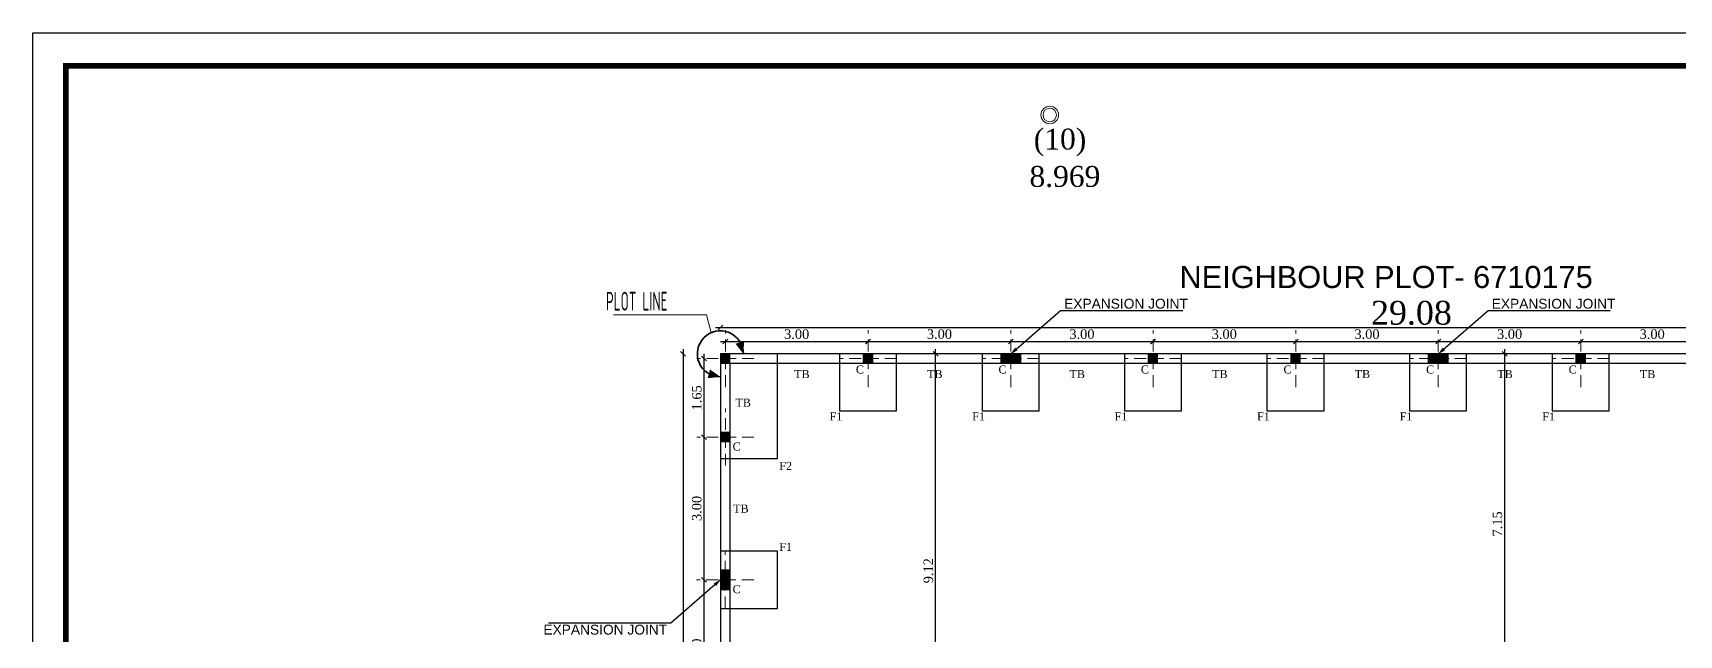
# Model space of a CAD drawing. Header units: metres. Extents: x 503482 to 1007323, y 2781056 to 5562345.
# Drawn here: x 504007.76 to 504042.39, y 2781101.87 to 2781114.53 of the extents above; entities that cross this region are included whole.
import ezdxf
from ezdxf.enums import TextEntityAlignment as Align

# ---------------------------------------------------------------- set-up
doc = ezdxf.new("R2010")
doc.units = ezdxf.units.M
doc.header["$LTSCALE"] = 10
doc.header["$MEASUREMENT"] = 0
doc.header["$PDMODE"] = 3
doc.linetypes.add('DASHED2', pattern=[0.375, 0.25, -0.125])
doc.layers.get('0').update_dxf_attribs({"linetype": 'CONTINUOUS'})
doc.layers.get('DEFPOINTS').update_dxf_attribs({"linetype": 'CONTINUOUS'})
for name, color, linetype, lineweight in [('01 wall', 4, 'CONTINUOUS', 35), ('01_WALLS', 7, 'CONTINUOUS', 25), ('dim 11', 3, 'CONTINUOUS', 0), ('SITE', 9, 'CONTINUOUS', 18), ('TEXT', 254, 'CONTINUOUS', 13), ('WALL', 7, 'CONTINUOUS', 30)]:
    doc.layers.add(name, color=color, linetype=linetype, lineweight=lineweight)
for name, color, linetype in [('07 TEXT', 3, 'CONTINUOUS'), ('COL', 3, 'CONTINUOUS'), ('column', 3, 'CONTINUOUS'), ('M.TITLE BLOCK', 7, 'CONTINUOUS'), ('W', 7, 'CONTINUOUS')]:
    doc.layers.add(name, color=color, linetype=linetype)
doc.styles.add('AREAL', font='times.ttf')
doc.styles.add('ARIEL', font='arial.ttf', dxfattribs={"width": 0.75})
doc.styles.add('Hand', font='archquik.shx', dxfattribs={"width": 0.7})
doc.styles.add('SANSSERIFBOLD', font='sanss___.ttf', dxfattribs={"height": 18})
doc.dimstyles.new('bdc-1-100-A', dxfattribs={"dimtxt": 0.2, "dimasz": 0.1, "dimexe": 0, "dimexo": 0, "dimgap": 0.05, "dimtad": 1, "dimzin": 7, "dimdsep": 46, "dimtxsty": 'AREAL', "dimblk": 'OBLIQUE', "dimcen": 0.001, "dimdle": 0.1, "dimse1": 1, "dimse2": 1, "dimclrd": 15, "dimclre": 8, "dimclrt": 3, "dimadec": 0, "dimazin": 0, "dimtfac": 1, "dimtix": 1, "dimtmove": 2, "dimatfit": 3, "dimldrblk": 'OBLIQUE', "dimfxl": 0.1, "dimtolj": 1, "dimtzin": 0, "dimlwe": 5, "dimarcsym": 0})

# ---------------------------------------------------------------- blocks, each defined once
blk = doc.blocks.new('_Oblique')
at = {"color": 0, "linetype": 'ByBlock', "lineweight": -2}
blk.add_line((-0.5, -0.5), (0.5, 0.5), dxfattribs=at)
blk = doc.blocks.new('*D1329')
at = {"layer": '01_WALLS', "color": 15, "lineweight": -2, "ltscale": 0.04, "transparency": 16777216}
blk.add_line((504022.119, 2781108.335), (504051.399, 2781108.335), dxfattribs=at)
at = {"layer": 'DEFPOINTS', "color": 0, "ltscale": 0.04, "transparency": 16777216}
for p in [(504051.299, 2781108.335), (504022.219, 2781107.782), (504051.299, 2781107.782)]:
    blk.add_point(p, dxfattribs=at)
at = {"layer": '01_WALLS', "color": 15, "lineweight": -2, "ltscale": 0.04, "transparency": 16777216, "xscale": 0.1, "yscale": 0.1, "zscale": 0.1, "rotation": 180}
blk.add_blockref('_Oblique', (504022.219, 2781108.335), dxfattribs=at)
at = {"layer": '01_WALLS', "color": 15, "lineweight": -2, "ltscale": 0.04, "transparency": 16777216, "xscale": 0.1, "yscale": 0.1, "zscale": 0.1}
blk.add_blockref('_Oblique', (504051.299, 2781108.335), dxfattribs=at)
at = {"layer": '01_WALLS', "color": 3, "ltscale": 0.04, "transparency": 16777216, "insert": (504036.759, 2781108.64), "char_height": 0.2, "attachment_point": 5, "style": 'AREAL'}
blk.add_mtext('\\A1;{\\H2.5x;29.08}', dxfattribs=at)
blk = doc.blocks.new('*D1332')
at = {"layer": '01_WALLS', "color": 15, "lineweight": -2, "ltscale": 0.04, "transparency": 16777216}
blk.add_line((504021.433, 2781107.882), (504021.433, 2781069.832), dxfattribs=at)
at = {"layer": 'DEFPOINTS', "color": 0, "ltscale": 0.04, "transparency": 16777216}
for p in [(504022.219, 2781107.782), (504021.433, 2781069.932), (504022.219, 2781069.932)]:
    blk.add_point(p, dxfattribs=at)
at = {"layer": '01_WALLS', "color": 15, "lineweight": -2, "ltscale": 0.04, "transparency": 16777216, "xscale": 0.1, "yscale": 0.1, "zscale": 0.1}
for p, rotation in [((504021.433, 2781107.782), 90), ((504021.433, 2781069.932), 270)]:
    blk.add_blockref('_Oblique', p, dxfattribs=dict(at, rotation=rotation))
at = {"layer": '01_WALLS', "color": 3, "ltscale": 0.04, "transparency": 16777216, "insert": (504021.128, 2781088.857), "char_height": 0.2, "attachment_point": 5, "rotation": 90, "style": 'AREAL'}
blk.add_mtext('\\A1;{\\H2.5x;37.85}', dxfattribs=at)
blk = doc.blocks.new('EEEEEEEEEEEEEE')
at = {"layer": '01 wall'}
blk.add_arc((503540.056, 2781175.872), 0.484, 0, 270.0001, dxfattribs=at)
at = {"layer": 'SITE', "color": 4, "ltscale": 24}
blk.add_lwpolyline([(503539.861, 2781176.316), (503539.765, 2781176.694), (503537.808, 2781176.694)], dxfattribs=at)
for points in [[(503540.54, 2781175.872, 0, 0.19, 0), (503540.467, 2781176.111, 0, 0, 0)], [(503540.056, 2781175.388, 0, 0.19, 0), (503539.814, 2781175.452, 0, 0, 0)]]:
    blk.add_lwpolyline(points, format="xyseb", dxfattribs=at)
at = {"layer": 'TEXT', "color": 3, "style": 'Hand', "width": 0.6}
blk.add_text('PLOT LINE ', height=0.3937, dxfattribs=at).set_placement((503537.647, 2781176.781))
blk = doc.blocks.new('UTJYUJ')
at = {"layer": 'column', "color": 1}
blk.add_line((506692.039, 2816108.977), (506693.088, 2816109.886, 0.057), dxfattribs=at)
blk.add_lwpolyline([(506692.039, 2816108.977, 0, 0.0776, 0), (506692.157, 2816109.079, 0.0776, 0.0776, 0)], format="xyseb", dxfattribs=at)
at = {"layer": 'W', "color": 1}
blk.add_line((506693.088, 2816109.886, 0.057), (506695.659, 2816109.886, 0.057), dxfattribs=at)
blk = doc.blocks.new('*D1391')
at = {"layer": '01_WALLS', "color": 15, "lineweight": -2, "ltscale": 0.04, "transparency": 16777216}
blk.add_line((504021.875, 2781099.932), (504021.875, 2781103.132), dxfattribs=at)
at = {"layer": 'DEFPOINTS', "color": 0, "ltscale": 0.04, "transparency": 16777216}
for p in [(504021.875, 2781103.032), (504021.938, 2781103.032), (504022.22, 2781100.032)]:
    blk.add_point(p, dxfattribs=at)
at = {"layer": '01_WALLS', "color": 15, "lineweight": -2, "ltscale": 0.04, "transparency": 16777216, "xscale": 0.1, "yscale": 0.1, "zscale": 0.1}
for p, rotation in [((504021.875, 2781103.032), 90), ((504021.875, 2781100.032), 270)]:
    blk.add_blockref('_Oblique', p, dxfattribs=dict(at, rotation=rotation))
at = {"layer": '01_WALLS', "color": 3, "ltscale": 0.04, "transparency": 16777216, "insert": (504021.723, 2781101.532), "char_height": 0.2, "attachment_point": 5, "rotation": 90, "style": 'AREAL'}
blk.add_mtext('\\A1;3.00', dxfattribs=at)
blk = doc.blocks.new('*D1392')
at = {"layer": '01_WALLS', "color": 15, "lineweight": -2, "ltscale": 0.04, "transparency": 16777216}
blk.add_line((504021.875, 2781102.932), (504021.875, 2781106.132), dxfattribs=at)
at = {"layer": 'DEFPOINTS', "color": 0, "ltscale": 0.04, "transparency": 16777216}
for p in [(504021.875, 2781106.032), (504022.084, 2781106.032), (504022.084, 2781103.032)]:
    blk.add_point(p, dxfattribs=at)
at = {"layer": '01_WALLS', "color": 15, "lineweight": -2, "ltscale": 0.04, "transparency": 16777216, "xscale": 0.1, "yscale": 0.1, "zscale": 0.1}
for p, rotation in [((504021.875, 2781106.032), 90), ((504021.875, 2781103.032), 270)]:
    blk.add_blockref('_Oblique', p, dxfattribs=dict(at, rotation=rotation))
at = {"layer": '01_WALLS', "color": 3, "ltscale": 0.04, "transparency": 16777216, "insert": (504021.723, 2781104.532), "char_height": 0.2, "attachment_point": 5, "rotation": 90, "style": 'AREAL'}
blk.add_mtext('\\A1;3.00', dxfattribs=at)
blk = doc.blocks.new('*D1351')
at = {"layer": '01_WALLS', "color": 15, "lineweight": -2, "ltscale": 0.04, "transparency": 16777216}
blk.add_line((504025.228, 2781108.042), (504028.428, 2781108.042), dxfattribs=at)
at = {"layer": 'DEFPOINTS', "color": 0, "ltscale": 0.04, "transparency": 16777216}
for p in [(504028.328, 2781108.042), (504025.328, 2781107.779), (504028.328, 2781107.779)]:
    blk.add_point(p, dxfattribs=at)
at = {"layer": '01_WALLS', "color": 15, "lineweight": -2, "ltscale": 0.04, "transparency": 16777216, "xscale": 0.1, "yscale": 0.1, "zscale": 0.1, "rotation": 180}
blk.add_blockref('_Oblique', (504025.328, 2781108.042), dxfattribs=at)
at = {"layer": '01_WALLS', "color": 15, "lineweight": -2, "ltscale": 0.04, "transparency": 16777216, "xscale": 0.1, "yscale": 0.1, "zscale": 0.1}
blk.add_blockref('_Oblique', (504028.328, 2781108.042), dxfattribs=at)
at = {"layer": '01_WALLS', "color": 3, "ltscale": 0.04, "transparency": 16777216, "insert": (504026.828, 2781108.194), "char_height": 0.2, "attachment_point": 5, "style": 'AREAL'}
blk.add_mtext('\\A1;3.00', dxfattribs=at)
blk = doc.blocks.new('*D1352')
at = {"layer": '01_WALLS', "color": 15, "lineweight": -2, "ltscale": 0.04, "transparency": 16777216}
blk.add_line((504028.228, 2781108.042), (504031.424, 2781108.042), dxfattribs=at)
at = {"layer": 'DEFPOINTS', "color": 0, "ltscale": 0.04, "transparency": 16777216}
for p in [(504031.324, 2781108.042), (504028.328, 2781107.781), (504031.324, 2781107.779)]:
    blk.add_point(p, dxfattribs=at)
at = {"layer": '01_WALLS', "color": 15, "lineweight": -2, "ltscale": 0.04, "transparency": 16777216, "xscale": 0.1, "yscale": 0.1, "zscale": 0.1, "rotation": 180}
blk.add_blockref('_Oblique', (504028.328, 2781108.042), dxfattribs=at)
at = {"layer": '01_WALLS', "color": 15, "lineweight": -2, "ltscale": 0.04, "transparency": 16777216, "xscale": 0.1, "yscale": 0.1, "zscale": 0.1}
blk.add_blockref('_Oblique', (504031.324, 2781108.042), dxfattribs=at)
at = {"layer": '01_WALLS', "color": 3, "ltscale": 0.04, "transparency": 16777216, "insert": (504029.826, 2781108.194), "char_height": 0.2, "attachment_point": 5, "style": 'AREAL'}
blk.add_mtext('\\A1;3.00', dxfattribs=at)
blk = doc.blocks.new('*D1353')
at = {"layer": '01_WALLS', "color": 15, "lineweight": -2, "ltscale": 0.04, "transparency": 16777216}
blk.add_line((504031.219, 2781108.042), (504034.424, 2781108.042), dxfattribs=at)
at = {"layer": 'DEFPOINTS', "color": 0, "ltscale": 0.04, "transparency": 16777216}
for p in [(504034.324, 2781108.042), (504031.319, 2781107.782), (504034.324, 2781107.782)]:
    blk.add_point(p, dxfattribs=at)
at = {"layer": '01_WALLS', "color": 15, "lineweight": -2, "ltscale": 0.04, "transparency": 16777216, "xscale": 0.1, "yscale": 0.1, "zscale": 0.1, "rotation": 180}
blk.add_blockref('_Oblique', (504031.319, 2781108.042), dxfattribs=at)
at = {"layer": '01_WALLS', "color": 15, "lineweight": -2, "ltscale": 0.04, "transparency": 16777216, "xscale": 0.1, "yscale": 0.1, "zscale": 0.1}
blk.add_blockref('_Oblique', (504034.324, 2781108.042), dxfattribs=at)
at = {"layer": '01_WALLS', "color": 3, "ltscale": 0.04, "transparency": 16777216, "insert": (504032.821, 2781108.194), "char_height": 0.2, "attachment_point": 5, "style": 'AREAL'}
blk.add_mtext('\\A1;3.00', dxfattribs=at)
blk = doc.blocks.new('*D1354')
at = {"layer": '01_WALLS', "color": 15, "lineweight": -2, "ltscale": 0.04, "transparency": 16777216}
blk.add_line((504034.224, 2781108.042), (504037.424, 2781108.042), dxfattribs=at)
at = {"layer": 'DEFPOINTS', "color": 0, "ltscale": 0.04, "transparency": 16777216}
for p in [(504037.324, 2781108.042), (504034.324, 2781107.779), (504037.324, 2781107.082)]:
    blk.add_point(p, dxfattribs=at)
at = {"layer": '01_WALLS', "color": 15, "lineweight": -2, "ltscale": 0.04, "transparency": 16777216, "xscale": 0.1, "yscale": 0.1, "zscale": 0.1, "rotation": 180}
blk.add_blockref('_Oblique', (504034.324, 2781108.042), dxfattribs=at)
at = {"layer": '01_WALLS', "color": 15, "lineweight": -2, "ltscale": 0.04, "transparency": 16777216, "xscale": 0.1, "yscale": 0.1, "zscale": 0.1}
blk.add_blockref('_Oblique', (504037.324, 2781108.042), dxfattribs=at)
at = {"layer": '01_WALLS', "color": 3, "ltscale": 0.04, "transparency": 16777216, "insert": (504035.824, 2781108.194), "char_height": 0.2, "attachment_point": 5, "style": 'AREAL'}
blk.add_mtext('\\A1;3.00', dxfattribs=at)
blk = doc.blocks.new('*D1355')
at = {"layer": '01_WALLS', "color": 15, "lineweight": -2, "ltscale": 0.04, "transparency": 16777216}
blk.add_line((504037.224, 2781108.042), (504040.424, 2781108.042), dxfattribs=at)
at = {"layer": 'DEFPOINTS', "color": 0, "ltscale": 0.04, "transparency": 16777216}
for p in [(504040.324, 2781108.042), (504037.324, 2781107.082), (504040.324, 2781107.082)]:
    blk.add_point(p, dxfattribs=at)
at = {"layer": '01_WALLS', "color": 15, "lineweight": -2, "ltscale": 0.04, "transparency": 16777216, "xscale": 0.1, "yscale": 0.1, "zscale": 0.1, "rotation": 180}
blk.add_blockref('_Oblique', (504037.324, 2781108.042), dxfattribs=at)
at = {"layer": '01_WALLS', "color": 15, "lineweight": -2, "ltscale": 0.04, "transparency": 16777216, "xscale": 0.1, "yscale": 0.1, "zscale": 0.1}
blk.add_blockref('_Oblique', (504040.324, 2781108.042), dxfattribs=at)
at = {"layer": '01_WALLS', "color": 3, "ltscale": 0.04, "transparency": 16777216, "insert": (504038.824, 2781108.194), "char_height": 0.2, "attachment_point": 5, "style": 'AREAL'}
blk.add_mtext('\\A1;3.00', dxfattribs=at)
blk = doc.blocks.new('*D1356')
at = {"layer": '01_WALLS', "color": 15, "lineweight": -2, "ltscale": 0.04, "transparency": 16777216}
blk.add_line((504040.224, 2781108.042), (504043.424, 2781108.042), dxfattribs=at)
at = {"layer": 'DEFPOINTS', "color": 0, "ltscale": 0.04, "transparency": 16777216}
for p in [(504043.324, 2781108.042), (504040.324, 2781107.082), (504043.324, 2781107.082)]:
    blk.add_point(p, dxfattribs=at)
at = {"layer": '01_WALLS', "color": 15, "lineweight": -2, "ltscale": 0.04, "transparency": 16777216, "xscale": 0.1, "yscale": 0.1, "zscale": 0.1, "rotation": 180}
blk.add_blockref('_Oblique', (504040.324, 2781108.042), dxfattribs=at)
at = {"layer": '01_WALLS', "color": 15, "lineweight": -2, "ltscale": 0.04, "transparency": 16777216, "xscale": 0.1, "yscale": 0.1, "zscale": 0.1}
blk.add_blockref('_Oblique', (504043.324, 2781108.042), dxfattribs=at)
at = {"layer": '01_WALLS', "color": 3, "ltscale": 0.04, "transparency": 16777216, "insert": (504041.824, 2781108.194), "char_height": 0.2, "attachment_point": 5, "style": 'AREAL'}
blk.add_mtext('\\A1;3.00', dxfattribs=at)
blk = doc.blocks.new('*D1359')
at = {"layer": '01_WALLS', "color": 15, "lineweight": -2, "ltscale": 0.04, "transparency": 16777216}
blk.add_line((504022.224, 2781108.042), (504025.424, 2781108.042), dxfattribs=at)
at = {"layer": 'DEFPOINTS', "color": 0, "ltscale": 0.04, "transparency": 16777216}
for p in [(504025.324, 2781108.042), (504022.324, 2781107.779), (504025.324, 2781107.779)]:
    blk.add_point(p, dxfattribs=at)
at = {"layer": '01_WALLS', "color": 15, "lineweight": -2, "ltscale": 0.04, "transparency": 16777216, "xscale": 0.1, "yscale": 0.1, "zscale": 0.1, "rotation": 180}
blk.add_blockref('_Oblique', (504022.324, 2781108.042), dxfattribs=at)
at = {"layer": '01_WALLS', "color": 15, "lineweight": -2, "ltscale": 0.04, "transparency": 16777216, "xscale": 0.1, "yscale": 0.1, "zscale": 0.1}
blk.add_blockref('_Oblique', (504025.324, 2781108.042), dxfattribs=at)
at = {"layer": '01_WALLS', "color": 3, "ltscale": 0.04, "transparency": 16777216, "insert": (504023.824, 2781108.194), "char_height": 0.2, "attachment_point": 5, "style": 'AREAL'}
blk.add_mtext('\\A1;3.00', dxfattribs=at)
blk = doc.blocks.new('*D1369')
at = {"layer": '01_WALLS', "color": 15, "lineweight": -2, "ltscale": 0.04, "transparency": 16777216}
blk.add_line((504021.875, 2781105.932), (504021.875, 2781107.782), dxfattribs=at)
at = {"layer": 'DEFPOINTS', "color": 0, "ltscale": 0.04, "transparency": 16777216}
for p in [(504021.875, 2781107.682), (504022.7, 2781107.682), (504022.7, 2781106.032)]:
    blk.add_point(p, dxfattribs=at)
at = {"layer": '01_WALLS', "color": 15, "lineweight": -2, "ltscale": 0.04, "transparency": 16777216, "xscale": 0.1, "yscale": 0.1, "zscale": 0.1}
for p, rotation in [((504021.875, 2781107.682), 90), ((504021.875, 2781106.032), 270)]:
    blk.add_blockref('_Oblique', p, dxfattribs=dict(at, rotation=rotation))
at = {"layer": '01_WALLS', "color": 3, "ltscale": 0.04, "transparency": 16777216, "insert": (504021.723, 2781106.857), "char_height": 0.2, "attachment_point": 5, "rotation": 90, "style": 'AREAL'}
blk.add_mtext('\\A1;1.65', dxfattribs=at)
blk = doc.blocks.new('*D1375')
at = {"layer": '01_WALLS', "color": 15, "lineweight": -2, "ltscale": 0.04, "transparency": 16777216}
blk.add_line((504038.72, 2781107.882), (504038.72, 2781100.533), dxfattribs=at)
at = {"layer": 'DEFPOINTS', "color": 0, "ltscale": 0.04, "transparency": 16777216}
for p in [(504038.298, 2781107.782), (504038.691, 2781100.633), (504038.72, 2781100.633)]:
    blk.add_point(p, dxfattribs=at)
at = {"layer": '01_WALLS', "color": 15, "lineweight": -2, "ltscale": 0.04, "transparency": 16777216, "xscale": 0.1, "yscale": 0.1, "zscale": 0.1}
for p, rotation in [((504038.72, 2781107.782), 90), ((504038.72, 2781100.633), 270)]:
    blk.add_blockref('_Oblique', p, dxfattribs=dict(at, rotation=rotation))
at = {"layer": '01_WALLS', "color": 3, "ltscale": 0.04, "transparency": 16777216, "insert": (504038.568, 2781104.207), "char_height": 0.2, "attachment_point": 5, "rotation": 90, "style": 'AREAL'}
blk.add_mtext('\\A1;7.15', dxfattribs=at)
blk = doc.blocks.new('*D1378')
at = {"layer": '01_WALLS', "color": 15, "lineweight": -2, "ltscale": 0.04, "transparency": 16777216}
blk.add_line((504026.748, 2781098.563), (504026.748, 2781107.882), dxfattribs=at)
at = {"layer": 'DEFPOINTS', "color": 0, "ltscale": 0.04, "transparency": 16777216}
for p in [(504026.748, 2781107.782), (504026.771, 2781107.782), (504026.771, 2781098.663)]:
    blk.add_point(p, dxfattribs=at)
at = {"layer": '01_WALLS', "color": 15, "lineweight": -2, "ltscale": 0.04, "transparency": 16777216, "xscale": 0.1, "yscale": 0.1, "zscale": 0.1}
for p, rotation in [((504026.748, 2781107.782), 90), ((504026.748, 2781098.663), 270)]:
    blk.add_blockref('_Oblique', p, dxfattribs=dict(at, rotation=rotation))
at = {"layer": '01_WALLS', "color": 3, "ltscale": 0.04, "transparency": 16777216, "insert": (504026.596, 2781103.222), "char_height": 0.2, "attachment_point": 5, "rotation": 90, "style": 'AREAL'}
blk.add_mtext('\\A1;9.12', dxfattribs=at)

msp = doc.modelspace()

# ---------------------------------------------------------------- hatches: boundary and pattern name
at = {"layer": '01 wall'}
h = msp.add_hatch(color=2, dxfattribs=at)
h.dxf.hatch_style = 1
h.paths.add_polyline_path([(504022.22, 2781107.582), (504022.22, 2781107.782), (504022.42, 2781107.782), (504022.42, 2781107.582)])
h = msp.add_hatch(color=2, dxfattribs=at)
h.dxf.hatch_style = 1
h.paths.add_polyline_path([(504025.224, 2781107.582), (504025.224, 2781107.782), (504025.424, 2781107.782), (504025.424, 2781107.582)])
h = msp.add_hatch(color=2, dxfattribs=at)
h.dxf.hatch_style = 1
h.paths.add_polyline_path([(504028.318, 2781107.781), (504028.118, 2781107.781), (504028.118, 2781107.581), (504028.318, 2781107.581)])
h = msp.add_hatch(color=2, dxfattribs=at)
h.dxf.hatch_style = 1
h.paths.add_polyline_path([(504028.338, 2781107.781), (504028.338, 2781107.581), (504028.538, 2781107.581), (504028.538, 2781107.781)])
h = msp.add_hatch(color=2, dxfattribs=at)
h.dxf.hatch_style = 1
h.paths.add_polyline_path([(504031.219, 2781107.582), (504031.219, 2781107.782), (504031.419, 2781107.782), (504031.419, 2781107.582)])
h = msp.add_hatch(color=2, dxfattribs=at)
h.dxf.hatch_style = 1
h.paths.add_polyline_path([(504034.219, 2781107.582), (504034.219, 2781107.782), (504034.419, 2781107.782), (504034.419, 2781107.582)])
h = msp.add_hatch(color=2, dxfattribs=at)
h.dxf.hatch_style = 1
h.paths.add_polyline_path([(504037.314, 2781107.781), (504037.114, 2781107.781), (504037.114, 2781107.581), (504037.314, 2781107.581)])
h = msp.add_hatch(color=2, dxfattribs=at)
h.dxf.hatch_style = 1
h.paths.add_polyline_path([(504037.334, 2781107.781), (504037.334, 2781107.581), (504037.534, 2781107.581), (504037.534, 2781107.781)])
h = msp.add_hatch(color=2, dxfattribs=at)
h.dxf.hatch_style = 1
h.paths.add_polyline_path([(504040.219, 2781107.582), (504040.219, 2781107.782), (504040.419, 2781107.782), (504040.419, 2781107.582)])
h = msp.add_hatch(color=2, dxfattribs=at)
h.dxf.hatch_style = 1
h.paths.add_polyline_path([(504022.22, 2781105.932), (504022.22, 2781106.132), (504022.42, 2781106.132), (504022.42, 2781105.932)])
h = msp.add_hatch(color=2, dxfattribs=at)
h.dxf.hatch_style = 1
h.paths.add_polyline_path([(504022.419, 2781103.042), (504022.219, 2781103.042), (504022.219, 2781103.242), (504022.419, 2781103.242)])
h = msp.add_hatch(color=2, dxfattribs=at)
h.dxf.hatch_style = 1
h.paths.add_polyline_path([(504022.419, 2781103.022), (504022.419, 2781102.822), (504022.219, 2781102.822), (504022.219, 2781103.022)])

# ---------------------------------------------------------------- linework, layer by layer
at = {"color": 6, "linetype": 'DASHED2', "lineweight": 0, "ltscale": 0.1}
for p, q in [((504022.324, 2781107.082), (504022.324, 2781108.282)), ((504025.328, 2781107.082), (504025.328, 2781108.282)), ((504028.328, 2781107.082), (504028.328, 2781108.282)), ((504031.324, 2781107.082), (504031.324, 2781108.282)), ((504034.324, 2781107.082), (504034.324, 2781108.282)), ((504037.324, 2781107.082), (504037.324, 2781108.282)), ((504040.324, 2781107.082), (504040.324, 2781108.282)), ((504022.924, 2781107.682), (504021.724, 2781107.682)), ((504025.928, 2781107.682), (504024.728, 2781107.682)), ((504028.928, 2781107.682), (504027.728, 2781107.682)), ((504031.924, 2781107.682), (504030.724, 2781107.682)), ((504034.924, 2781107.682), (504033.724, 2781107.682)), ((504037.924, 2781107.682), (504036.724, 2781107.682)), ((504040.924, 2781107.682), (504039.724, 2781107.682)), ((504022.324, 2781105.432), (504022.324, 2781106.632)), ((504022.924, 2781106.032), (504021.724, 2781106.032)), ((504022.32, 2781102.432), (504022.32, 2781103.632)), ((504022.92, 2781103.032), (504021.72, 2781103.032))]:
    msp.add_line(p, q, dxfattribs=at)
at = {"layer": '01_WALLS', "ltscale": 0.04}
for p, q in [((504051.299, 2781107.782), (504022.219, 2781107.782)), ((504022.219, 2781107.782), (504022.219, 2781069.932)), ((504051.099, 2781107.582), (504022.419, 2781107.582)), ((504022.419, 2781107.582), (504022.419, 2781070.132))]:
    msp.add_line(p, q, dxfattribs=at)
at = {"layer": 'COL'}
for points in [[(504022.219, 2781105.582), (504023.419, 2781105.582), (504023.419, 2781107.782), (504022.219, 2781107.782)], [(504024.724, 2781106.582), (504025.924, 2781106.582), (504025.924, 2781107.782), (504024.724, 2781107.782)], [(504027.724, 2781106.583), (504028.924, 2781106.583), (504028.924, 2781107.783), (504027.724, 2781107.783)], [(504030.719, 2781106.582), (504031.919, 2781106.582), (504031.919, 2781107.782), (504030.719, 2781107.782)], [(504033.719, 2781106.582), (504034.919, 2781106.582), (504034.919, 2781107.782), (504033.719, 2781107.782)], [(504036.719, 2781106.582), (504037.919, 2781106.582), (504037.919, 2781107.782), (504036.719, 2781107.782)], [(504039.719, 2781106.582), (504040.919, 2781106.582), (504040.919, 2781107.782), (504039.719, 2781107.782)], [(504022.219, 2781102.432), (504023.419, 2781102.432), (504023.419, 2781103.632), (504022.219, 2781103.632)]]:
    msp.add_lwpolyline(points, close=True, dxfattribs=at)
at = {"layer": 'dim 11', "color": 41, "true_color": 0xffd6ad}
for points in [[(504022.22, 2781107.582), (504022.22, 2781107.782), (504022.42, 2781107.782), (504022.42, 2781107.582)], [(504025.224, 2781107.582), (504025.224, 2781107.782), (504025.424, 2781107.782), (504025.424, 2781107.582)], [(504028.118, 2781107.781), (504028.118, 2781107.581), (504028.318, 2781107.581), (504028.318, 2781107.781)], [(504028.338, 2781107.781), (504028.338, 2781107.581), (504028.538, 2781107.581), (504028.538, 2781107.781)], [(504031.219, 2781107.582), (504031.219, 2781107.782), (504031.419, 2781107.782), (504031.419, 2781107.582)], [(504034.219, 2781107.582), (504034.219, 2781107.782), (504034.419, 2781107.782), (504034.419, 2781107.582)], [(504037.114, 2781107.781), (504037.114, 2781107.581), (504037.314, 2781107.581), (504037.314, 2781107.781)], [(504037.334, 2781107.781), (504037.334, 2781107.581), (504037.534, 2781107.581), (504037.534, 2781107.781)], [(504040.219, 2781107.582), (504040.219, 2781107.782), (504040.419, 2781107.782), (504040.419, 2781107.582)], [(504022.22, 2781105.932), (504022.22, 2781106.132), (504022.42, 2781106.132), (504022.42, 2781105.932)], [(504022.419, 2781103.042), (504022.219, 2781103.042), (504022.219, 2781103.242), (504022.419, 2781103.242)], [(504022.419, 2781102.822), (504022.219, 2781102.822), (504022.219, 2781103.022), (504022.419, 2781103.022)]]:
    msp.add_lwpolyline(points, close=True, dxfattribs=at)
at = {"layer": 'M.TITLE BLOCK', "color": 253, "linetype": 'Continuous', "ltscale": 24}
msp.add_lwpolyline([(504007.755, 2781114.527), (504092.661, 2781114.527), (504092.661, 2781056.107), (504007.755, 2781056.107)], close=True, dxfattribs=at)
msp.add_lwpolyline([(504007.755, 2781114.527), (504092.661, 2781114.527), (504092.661, 2781056.107), (504007.755, 2781056.107)], close=True, dxfattribs=at)
at = {"layer": 'M.TITLE BLOCK', "color": 252, "const_width": 0.121}
msp.add_lwpolyline([(504008.446, 2781113.836), (504091.97, 2781113.836), (504091.97, 2781056.797), (504008.446, 2781056.797)], close=True, dxfattribs=at)
msp.add_lwpolyline([(504008.446, 2781113.836), (504091.97, 2781113.836), (504091.97, 2781056.797), (504008.446, 2781056.797)], close=True, dxfattribs=at)
at = {"layer": 'TEXT', "color": 2, "linetype": 'Continuous'}
for radius in [0.185, 0.142]:
    msp.add_circle((504029.149, 2781112.802), radius, dxfattribs=at)

# ---------------------------------------------------------------- block references
at = {"layer": '01_WALLS', "color": 3}
msp.add_blockref('EEEEEEEEEEEEEE', (482.162, -68.09), dxfattribs=at)
at = {"layer": 'WALL', "linetype": 'ByBlock'}
for p in [(-2663.711, -35001.196), (-2654.716, -35001.196)]:
    msp.add_blockref('UTJYUJ', p, dxfattribs=at)
at = {"layer": 'WALL', "linetype": 'ByBlock', "rotation": 180}
msp.add_blockref('UTJYUJ', (1010714.262, 5597212.009), dxfattribs=at)

# ---------------------------------------------------------------- texts
at = {"layer": '07 TEXT', "color": 6, "linetype": 'Continuous', "style": 'ARIEL'}
for p in [(504030.753, 2781108.836, 0.057), (504039.749, 2781108.835, 0.057), (504019.797, 2781101.984, 0.057)]:
    msp.add_text('EXPANSION JOINT', height=0.20703, dxfattribs=at).set_placement(p, align=Align.MIDDLE)
at = {"layer": 'M.TITLE BLOCK', "color": 6, "style": 'SANSSERIFBOLD'}
msp.add_text('NEIGHBOUR PLOT- 6710175', height=0.46286, dxfattribs=at).set_placement((504031.878, 2781109.166))
at = {"layer": 'TEXT', "color": 2, "linetype": 'Continuous', "style": 'AREAL'}
for s, p in [('(10)', (504028.813, 2781112.076)), ('8.969', (504028.722, 2781111.292))]:
    msp.add_text(s, height=0.4388, dxfattribs=at).set_placement(p)
at = {"layer": 'TEXT', "linetype": 'Continuous', "style": 'AREAL'}
for s, height, p in [('C', 0.168, (504025.071, 2781107.369)), ('C', 0.168, (504028.071, 2781107.369)), ('C', 0.168, (504031.067, 2781107.369)), ('C', 0.168, (504034.067, 2781107.369)), ('C', 0.168, (504037.067, 2781107.369)), ('C', 0.168, (504040.067, 2781107.369)), ('TB', 0.1683, (504023.772, 2781107.272)), ('TB', 0.1683, (504026.569, 2781107.273)), ('TB', 0.1683, (504029.565, 2781107.272)), ('TB', 0.1683, (504032.565, 2781107.272)), ('TB', 0.1683, (504035.565, 2781107.272)), ('TB', 0.1683, (504038.565, 2781107.272)), ('TB', 0.1683, (504041.565, 2781107.272)), ('TB', 0.1683, (504022.536, 2781106.671)), ('F1', 0.1683, (504024.516, 2781106.381)), ('F1', 0.1683, (504027.516, 2781106.382)), ('F1', 0.1683, (504030.511, 2781106.381)), ('F1', 0.1683, (504033.511, 2781106.381)), ('F1', 0.1683, (504036.511, 2781106.381)), ('F1', 0.1683, (504039.511, 2781106.381)), ('C', 0.168, (504022.477, 2781105.75)), ('F2', 0.1683, (504023.458, 2781105.342)), ('TB', 0.1683, (504022.488, 2781104.445)), ('F1', 0.1683, (504023.458, 2781103.64)), ('C', 0.168, (504022.477, 2781102.75))]:
    msp.add_text(s, height=height, dxfattribs=at).set_placement(p)

# ---------------------------------------------------------------- dimensions: what is measured, and where the dimension line sits
at = {"layer": '01_WALLS', "color": 3, "ltscale": 0.04}
dim = msp.add_linear_dim(base=(504051.299, 2781108.335), p1=(504022.219, 2781107.782), p2=(504051.299, 2781107.782), text='{\\H2.5x;<>}', dimstyle='bdc-1-100-A', override={"dimfxlon": 1, "dimarcsym": 1}, dxfattribs=at)
dim.commit()
dim.dimension.update_dxf_attribs({"geometry": '*D1329', "text_midpoint": (504036.759, 2781108.64)})
for base, p1, p2, picture, middle in [((504025.324, 2781108.042), (504022.324, 2781107.779), (504025.324, 2781107.779), '*D1359', (504023.824, 2781108.194)), ((504028.328, 2781108.042), (504025.328, 2781107.779), (504028.328, 2781107.779), '*D1351', (504026.828, 2781108.194)), ((504031.324, 2781108.042), (504028.328, 2781107.781), (504031.324, 2781107.779), '*D1352', (504029.826, 2781108.194)), ((504034.3235, 2781108.0419), (504031.3192, 2781107.782), (504034.3235, 2781107.782), '*D1353', (504032.8213, 2781108.1939)), ((504037.324, 2781108.042), (504034.324, 2781107.779), (504037.324, 2781107.082), '*D1354', (504035.824, 2781108.194)), ((504040.324, 2781108.042), (504037.324, 2781107.082), (504040.324, 2781107.082), '*D1355', (504038.824, 2781108.194)), ((504043.324, 2781108.042), (504040.324, 2781107.082), (504043.324, 2781107.082), '*D1356', (504041.824, 2781108.194))]:
    dim = msp.add_linear_dim(base=base, p1=p1, p2=p2, dimstyle='bdc-1-100-A', override={"dimfxlon": 1, "dimarcsym": 1}, dxfattribs=at)
    dim.commit()
    dim.dimension.update_dxf_attribs({"geometry": picture, "text_midpoint": middle})
dim = msp.add_linear_dim(base=(504021.433, 2781069.932), p1=(504022.219, 2781107.782), p2=(504022.219, 2781069.932), angle=90, text='{\\H2.5x;<>}', dimstyle='bdc-1-100-A', override={"dimfxlon": 1, "dimarcsym": 1}, dxfattribs=at)
dim.commit()
dim.dimension.update_dxf_attribs({"geometry": '*D1332', "text_midpoint": (504021.128, 2781088.857)})
at = {"layer": '01_WALLS', "color": 2, "ltscale": 0.04}
for base, p1, p2, picture, middle in [((504026.748, 2781107.782), (504026.771, 2781098.663), (504026.771, 2781107.782), '*D1378', (504026.596, 2781103.222)), ((504038.72, 2781100.633), (504038.298, 2781107.782), (504038.691, 2781100.633), '*D1375', (504038.568, 2781104.207)), ((504021.875, 2781107.682), (504022.7, 2781106.032), (504022.7, 2781107.682), '*D1369', (504021.723, 2781106.857))]:
    dim = msp.add_linear_dim(base=base, p1=p1, p2=p2, angle=90, dimstyle='bdc-1-100-A', override={"dimfxlon": 1, "dimarcsym": 1}, dxfattribs=at)
    dim.commit()
    dim.dimension.update_dxf_attribs({"geometry": picture, "text_midpoint": middle})
at = {"layer": '01_WALLS', "color": 3, "ltscale": 0.04}
for base, p1, p2, picture, middle in [((504021.875, 2781106.032), (504022.084, 2781103.032), (504022.084, 2781106.032), '*D1392', (504021.723, 2781104.532)), ((504021.875, 2781103.032), (504022.22, 2781100.032), (504021.938, 2781103.032), '*D1391', (504021.723, 2781101.532))]:
    dim = msp.add_linear_dim(base=base, p1=p1, p2=p2, angle=90, dimstyle='bdc-1-100-A', override={"dimfxlon": 1, "dimarcsym": 1}, dxfattribs=at)
    dim.commit()
    dim.dimension.update_dxf_attribs({"geometry": picture, "text_midpoint": middle})

doc.saveas('drawing.dxf')
